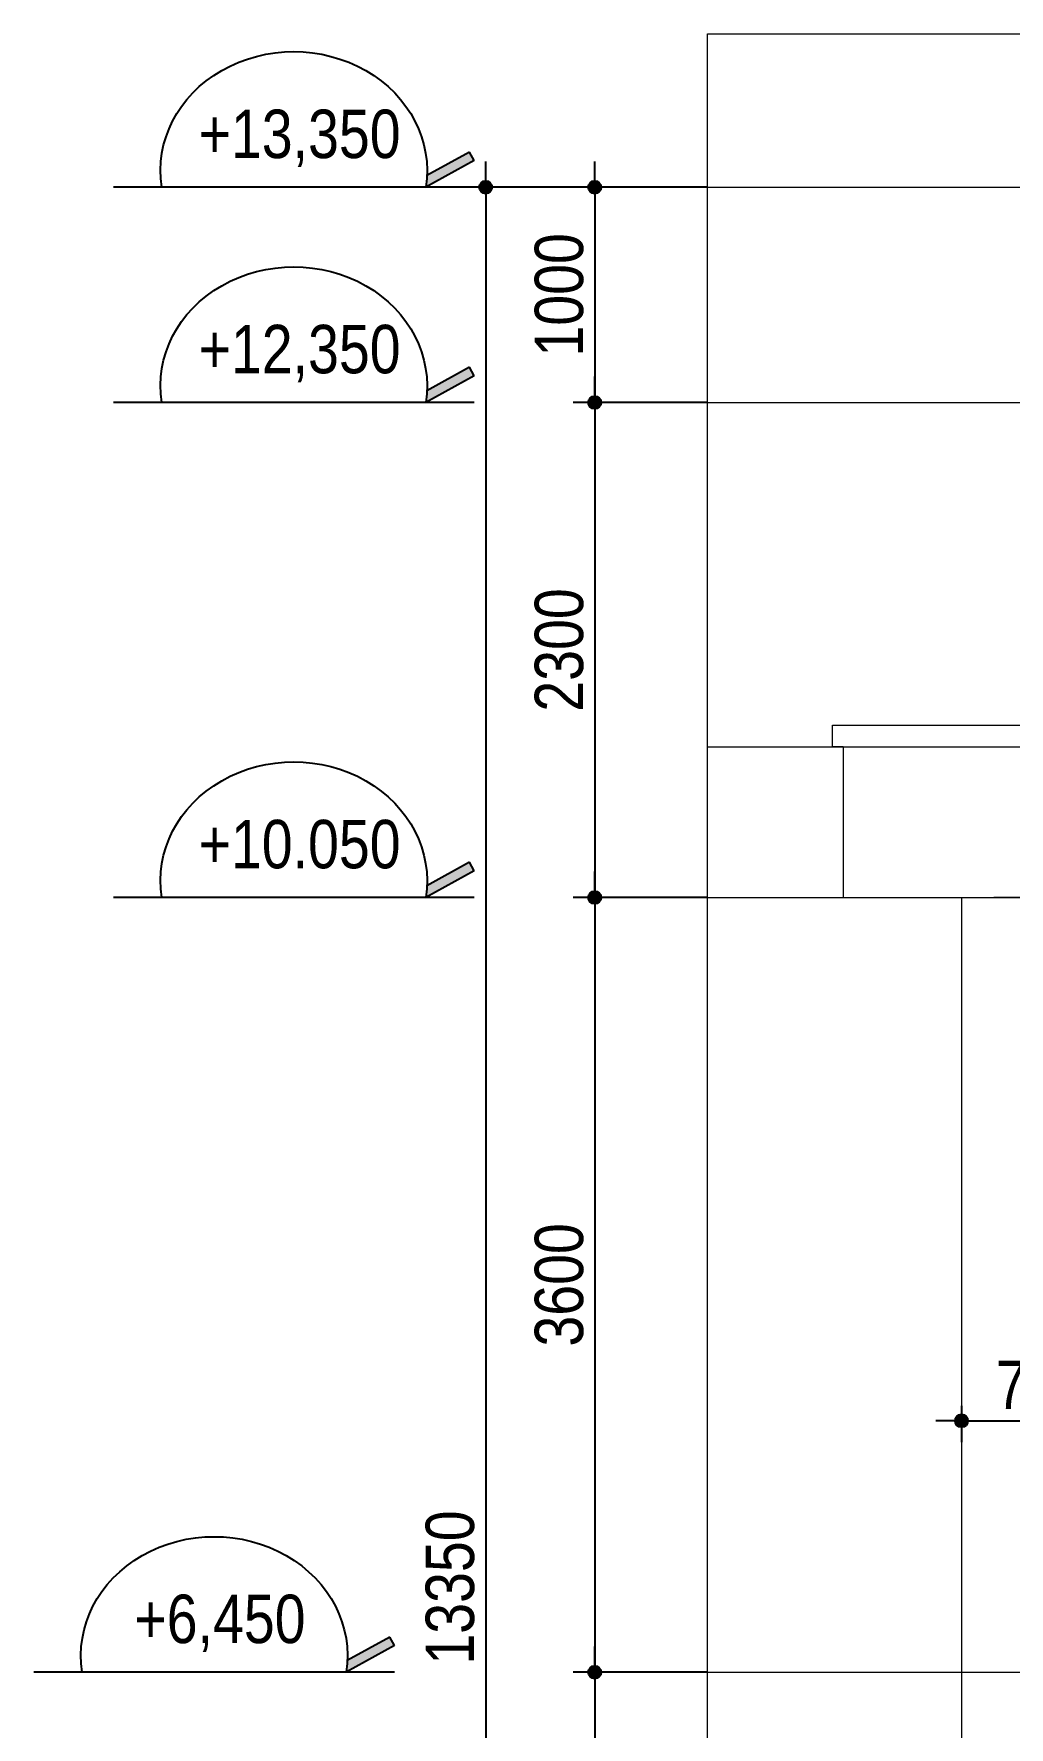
# Model space of a CAD drawing. Header units: millimetres. Extents: x 2605 to 44181, y 1776 to 19155.
# Drawn here: x 2605 to 7137, y 10561 to 18429 of the extents above; entities that cross this region are included whole.
import ezdxf
from ezdxf.enums import TextEntityAlignment as Align

# ---------------------------------------------------------------- set-up
doc = ezdxf.new("R2010")
doc.units = ezdxf.units.MM
doc.linetypes.add('ACAD_ISO10W100', pattern=[18, 12, -3, 0, -3])
doc.layers.add('DIM', color=1, linetype='Continuous')
doc.layers.add('TAGS', color=60, linetype='Continuous')
doc.layers.add('NET-THAY', color=2, linetype='Continuous', lineweight=13)
doc.layers.add('TRUC', color=24, linetype='Continuous', lineweight=0)
doc.styles.add('HEL-CONDENSE', font='')
doc.styles.get("Standard").update_dxf_attribs({"font": 'arial.ttf'})
doc.styles.add('VNI-HELVE-CONDENSEN', font='')
doc.styles.get('HEL-CONDENSE').set_extended_font_data('VNI-Helve-Condense')
doc.styles.get('VNI-HELVE-CONDENSEN').set_extended_font_data('VNI-Helve-Condense')
doc.dimstyles.new('D100', dxfattribs={"dimtxt": 225, "dimasz": 1.2, "dimexe": 100, "dimexo": 0, "dimgap": 50, "dimtad": 1, "dimdec": 0, "dimzin": 13, "dimdsep": 46, "dimtxsty": 'HEL-CONDENSE', "dimblk": 'D50', "dimcen": 0, "dimclrd": 1, "dimclre": 1, "dimclrt": 7, "dimadec": 0, "dimazin": 0, "dimtfac": 1, "dimtdec": 0, "dimtmove": 0, "dimatfit": 3, "dimldrblk": 'D50', "dimfxl": 1, "dimtolj": 1, "dimtzin": 13, "dimarcsym": 0})
doc.dimstyles.get("Standard").update_dxf_attribs({"dimtxt": 0.18, "dimasz": 0.18, "dimexe": 0.18, "dimexo": 0.0625, "dimgap": 0.09, "dimtad": 0, "dimtih": 1, "dimtoh": 1, "dimdec": 4, "dimzin": 0, "dimdsep": 46, "dimtxsty": 'Standard', "dimcen": 0.09, "dimadec": 0, "dimazin": 0, "dimtfac": 1, "dimtdec": 4, "dimtofl": 0, "dimtmove": 0, "dimatfit": 3, "dimfxl": 1, "dimtolj": 1, "dimtzin": 0, "dimarcsym": 0})

# ---------------------------------------------------------------- blocks, each defined once
blk = doc.blocks.new('D50')
at = {"layer": 'DIM'}
blk.add_hatch(color=256, dxfattribs=at).paths.add_polyline_path([(25, 0, 1), (-25, 0, 1)])
blk.add_line((25, 0), (100, 0), dxfattribs=at)
blk.add_circle((0, 0), 25, dxfattribs=at)
blk = doc.blocks.new('*D167')
at = {"layer": 'DEFPOINTS', "color": 0, "transparency": 16777216}
for p in [(5735.9, 17716.1), (5211.4, 16716.1), (5735.9, 16716.1)]:
    blk.add_point(p, dxfattribs=at)
at = {"layer": 'DIM', "color": 1, "lineweight": -2, "transparency": 16777216}
for p, q in [((5735.9, 17716.1), (5111.4, 17716.1)), ((5211.4, 17714.9), (5211.4, 16717.3)), ((5735.9, 16716.1), (5111.4, 16716.1))]:
    blk.add_line(p, q, dxfattribs=at)
at = {"layer": 'DIM', "color": 1, "lineweight": -2, "transparency": 16777216, "xscale": 1.199999999999999, "yscale": 1.199999999999999, "zscale": 1.199999999999999}
for p, rotation in [((5211.4, 17716.1), 90), ((5211.4, 16716.1), 270)]:
    blk.add_blockref('D50', p, dxfattribs=dict(at, rotation=rotation))
at = {"layer": 'DIM', "color": 7, "transparency": 16777216, "insert": (5046.5, 17216.1), "char_height": 225, "attachment_point": 5, "rotation": 90, "style": 'HEL-CONDENSE'}
blk.add_mtext('\\A1;1000', dxfattribs=at)
blk = doc.blocks.new('*D168')
at = {"layer": 'DEFPOINTS', "color": 0, "transparency": 16777216}
for p in [(5735.9, 16716.1), (5211.4, 14416.1), (5735.9, 14416.1)]:
    blk.add_point(p, dxfattribs=at)
at = {"layer": 'DIM', "color": 1, "lineweight": -2, "transparency": 16777216}
for p, q in [((5735.9, 16716.1), (5111.4, 16716.1)), ((5211.4, 16714.9), (5211.4, 14417.3)), ((5735.9, 14416.1), (5111.4, 14416.1))]:
    blk.add_line(p, q, dxfattribs=at)
at = {"layer": 'DIM', "color": 1, "lineweight": -2, "transparency": 16777216, "xscale": 1.199999999999999, "yscale": 1.199999999999999, "zscale": 1.199999999999999}
for p, rotation in [((5211.4, 16716.1), 90), ((5211.4, 14416.1), 270)]:
    blk.add_blockref('D50', p, dxfattribs=dict(at, rotation=rotation))
at = {"layer": 'DIM', "color": 7, "transparency": 16777216, "insert": (5046.5, 15566.1), "char_height": 225, "attachment_point": 5, "rotation": 90, "style": 'HEL-CONDENSE'}
blk.add_mtext('\\A1;2300', dxfattribs=at)
blk = doc.blocks.new('*D169')
at = {"layer": 'DEFPOINTS', "color": 0, "transparency": 16777216}
for p in [(5735.9, 14416.1), (5211.4, 10816.1), (5735.9, 10816.1)]:
    blk.add_point(p, dxfattribs=at)
at = {"layer": 'DIM', "color": 1, "lineweight": -2, "transparency": 16777216}
for p, q in [((5735.9, 14416.1), (5111.4, 14416.1)), ((5211.4, 14414.9), (5211.4, 10817.3)), ((5735.9, 10816.1), (5111.4, 10816.1))]:
    blk.add_line(p, q, dxfattribs=at)
at = {"layer": 'DIM', "color": 1, "lineweight": -2, "transparency": 16777216, "xscale": 1.199999999999999, "yscale": 1.199999999999999, "zscale": 1.199999999999999}
for p, rotation in [((5211.4, 14416.1), 90), ((5211.4, 10816.1), 270)]:
    blk.add_blockref('D50', p, dxfattribs=dict(at, rotation=rotation))
at = {"layer": 'DIM', "color": 7, "transparency": 16777216, "insert": (5046.5, 12616.1), "char_height": 225, "attachment_point": 5, "rotation": 90, "style": 'HEL-CONDENSE'}
blk.add_mtext('\\A1;3600', dxfattribs=at)
blk = doc.blocks.new('*D170')
at = {"layer": 'DEFPOINTS', "color": 0, "transparency": 16777216}
for p in [(5735.9, 10816.1), (5211.4, 7216.1), (5735.9, 7216.1)]:
    blk.add_point(p, dxfattribs=at)
at = {"layer": 'DIM', "color": 1, "lineweight": -2, "transparency": 16777216}
for p, q in [((5735.9, 10816.1), (5111.4, 10816.1)), ((5211.4, 10814.9), (5211.4, 7217.3)), ((5735.9, 7216.1), (5111.4, 7216.1))]:
    blk.add_line(p, q, dxfattribs=at)
at = {"layer": 'DIM', "color": 1, "lineweight": -2, "transparency": 16777216, "xscale": 1.199999999999999, "yscale": 1.199999999999999, "zscale": 1.199999999999999}
for p, rotation in [((5211.4, 10816.1), 90), ((5211.4, 7216.1), 270)]:
    blk.add_blockref('D50', p, dxfattribs=dict(at, rotation=rotation))
at = {"layer": 'DIM', "color": 7, "transparency": 16777216, "insert": (5046.5, 9016.1), "char_height": 225, "attachment_point": 5, "rotation": 90, "style": 'HEL-CONDENSE'}
blk.add_mtext('\\A1;3600', dxfattribs=at)
blk = doc.blocks.new('*D173')
at = {"layer": 'DEFPOINTS', "color": 0, "transparency": 16777216}
for p in [(5111.4, 17716.1), (4704.5, 4366.1), (5111.4, 4366.1)]:
    blk.add_point(p, dxfattribs=at)
at = {"layer": 'DIM', "color": 1, "lineweight": -2, "transparency": 16777216}
for p, q in [((5111.4, 17716.1), (4604.5, 17716.1)), ((4704.5, 17714.9), (4704.5, 4367.3)), ((5111.4, 4366.1), (4604.5, 4366.1))]:
    blk.add_line(p, q, dxfattribs=at)
at = {"layer": 'DIM', "color": 1, "lineweight": -2, "transparency": 16777216, "xscale": 1.199999999999999, "yscale": 1.199999999999999, "zscale": 1.199999999999999}
for p, rotation in [((4704.5, 17716.1), 90), ((4704.5, 4366.1), 270)]:
    blk.add_blockref('D50', p, dxfattribs=dict(at, rotation=rotation))
at = {"layer": 'DIM', "color": 7, "transparency": 16777216, "insert": (4539.6, 11210), "char_height": 225, "attachment_point": 5, "rotation": 90, "style": 'HEL-CONDENSE'}
blk.add_mtext('\\A1;13350', dxfattribs=at)
blk = doc.blocks.new('CAODO')
at = {"layer": 'TAGS', "linetype": 'Continuous'}
h = blk.add_hatch(color=256, dxfattribs=at)
edge = h.paths.add_edge_path()
edge.add_line((-906.9, 181.5), (-931, 137.7))
edge.add_line((-931, 137.7), (-681, 0))
edge.add_ellipse((0, 87.1), major_axis=(688, 0), ratio=0.890858, start_angle=182.47792, end_angle=188.16658, ccw=False)
edge.add_line((-687.4, 60.6), (-906.9, 181.5))
for p, q in [((-931, 137.7), (-906.9, 181.5)), ((-906.9, 181.5), (-687.4, 60.6)), ((-931, 137.7), (-681, 0)), ((-931, 0), (931, 0))]:
    blk.add_line(p, q, dxfattribs=at)
blk.add_ellipse((0, 87.1), major_axis=(688, 0), ratio=0.890858, start_param=-0.142534, end_param=3.284126, dxfattribs=at)
at = {"layer": 'TAGS', "linetype": 'Continuous', "style": 'VNI-HELVE-CONDENSEN'}
blk.add_attdef('0.000', text='', height=250, dxfattribs=at).set_placement((0.2, 232.3), align=Align.MIDDLE_CENTER)
blk = doc.blocks.new('*D247')
at = {"layer": 'DEFPOINTS', "color": 0, "linetype": 'Continuous', "transparency": 16777216}
for p in [(6915.7, 12054.3), (7665.7, 12054.3), (7665.7, 11984.7)]:
    blk.add_point(p, dxfattribs=at)
at = {"layer": 'DIM', "color": 1, "linetype": 'Continuous', "lineweight": -2, "transparency": 16777216}
for p, q in [((6915.7, 12054.3), (6915.7, 11884.7)), ((7665.7, 12054.3), (7665.7, 11884.7)), ((6916.9, 11984.7), (7664.5, 11984.7))]:
    blk.add_line(p, q, dxfattribs=at)
at = {"layer": 'DIM', "color": 1, "linetype": 'Continuous', "lineweight": -2, "transparency": 16777216, "xscale": 1.199999999999999, "yscale": 1.199999999999999, "zscale": 1.199999999999999, "rotation": 180}
blk.add_blockref('D50', (6915.7, 11984.7), dxfattribs=at)
at = {"layer": 'DIM', "color": 1, "linetype": 'Continuous', "lineweight": -2, "transparency": 16777216, "xscale": 1.199999999999999, "yscale": 1.199999999999999, "zscale": 1.199999999999999}
blk.add_blockref('D50', (7665.7, 11984.7), dxfattribs=at)
at = {"layer": 'DIM', "color": 7, "linetype": 'Continuous', "transparency": 16777216, "insert": (7290.7, 12149.6), "char_height": 225, "attachment_point": 5, "style": 'HEL-CONDENSE'}
blk.add_mtext('\\A1;750', dxfattribs=at)
blk = doc.blocks.new('*D161')
at = {"layer": 'DEFPOINTS', "color": 0, "linetype": 'Continuous', "transparency": 16777216}
for p in [(12414.5, 17616.1), (8881.6, 15427.6), (6315.7, 15216.1), (7493.8, 15216.1), (21176.9, 15216.1)]:
    blk.add_point(p, dxfattribs=at)
at = {"layer": 'DIM', "color": 1, "linetype": 'Continuous', "lineweight": -2, "transparency": 16777216}
blk.add_arc((7493.8, 15216.1), 1403.8, 0.04898, 25.95102, dxfattribs=at)
at = {"layer": 'DIM', "color": 1, "linetype": 'Continuous', "lineweight": -2, "transparency": 16777216, "xscale": 1.199999999999999, "yscale": 1.199999999999999, "zscale": 1.199999999999999}
for p, rotation in [((8755.5, 15831.5), 115.975511560504), ((8897.6, 15216.1), 270.024488439497)]:
    blk.add_blockref('D50', p, dxfattribs=dict(at, rotation=rotation))
at = {"layer": 'DIM', "color": 7, "linetype": 'Continuous', "transparency": 16777216, "insert": (9022.3, 15569), "char_height": 225, "attachment_point": 5, "rotation": 283, "style": 'HEL-CONDENSE'}
blk.add_mtext('\\A1;26°', dxfattribs=at)

msp = doc.modelspace()

# ---------------------------------------------------------------- linework, layer by layer
at = {"layer": 'NET-THAY'}
for p, q in [((6315.677, 15216.106), (21176.905, 15216.106)), ((6315.677, 15116.106), (21211.216, 15116.106)), ((6365.677, 15116.106), (6365.677, 14416.106)), ((6365.677, 14416.106), (20955.359, 14416.106)), ((7665.677, 14416.106), (7065.677, 14416.106))]:
    msp.add_line(p, q, dxfattribs=at)
for points in [[(6365.677, 15116.106), (6315.677, 15116.106), (6315.677, 15216.106), (6315.677, 15216.106)], [(6365.677, 15116.106), (20665.677, 15116.106)], [(6915.677, 14416.106), (6915.677, 5116.106)]]:
    msp.add_lwpolyline(points, dxfattribs=at)
at = {"layer": 'TRUC', "linetype": 'ACAD_ISO10W100', "ltscale": 0.2}
for points in [[(5735.896, 18428.761), (41662.568, 18428.761)], [(5735.896, 17716.106), (41662.568, 17716.106)], [(5735.896, 16716.106), (41662.568, 16716.106)], [(5735.896, 15116.106), (41662.568, 15116.106)], [(5735.896, 14416.106), (41662.568, 14416.106)], [(5735.896, 10816.106), (41662.568, 10816.106)]]:
    msp.add_lwpolyline(points, dxfattribs=at)
msp.add_lwpolyline([(5735.896, 18428.761), (41662.568, 18428.761), (41662.568, 4066.106), (5735.896, 4066.106)], close=True, dxfattribs=at)

# ---------------------------------------------------------------- block references
at = {"layer": 'TAGS', "linetype": 'Continuous'}
ref = msp.add_blockref('CAODO', (3812.728, 17716.106), dxfattribs=dict(at, xscale=-0.9000000001396984, yscale=0.9000000001396984, zscale=0.9))
ref.add_attrib('0.000', '+13,350', dxfattribs={"color": 7, "linetype": 'Continuous', "height": 225, "style": 'VNI-HELVE-CONDENSEN'}).set_placement((3839.561, 17964.204), align=Align.MIDDLE_CENTER)
ref = msp.add_blockref('CAODO', (3812.728, 16716.106), dxfattribs=dict(at, xscale=-0.9000000001396984, yscale=0.9000000001396984, zscale=0.9))
ref.add_attrib('0.000', '+12,350', dxfattribs={"color": 7, "linetype": 'Continuous', "height": 225, "style": 'VNI-HELVE-CONDENSEN'}).set_placement((3839.561, 16964.204), align=Align.MIDDLE_CENTER)
ref = msp.add_blockref('CAODO', (3812.728, 14416.106), dxfattribs=dict(at, xscale=-0.9000000001396984, yscale=0.9000000001396984, zscale=0.9))
ref.add_attrib('0.000', '+10.050', dxfattribs={"color": 7, "linetype": 'Continuous', "height": 225, "style": 'VNI-HELVE-CONDENSEN'}).set_placement((3839.561, 14664.204), align=Align.MIDDLE_CENTER)
ref = msp.add_blockref('CAODO', (3442.728, 10816.106), dxfattribs=dict(at, xscale=-0.9000000001396984, yscale=0.9000000001396984, zscale=0.9))
ref.add_attrib('0.000', '+6,450', dxfattribs={"color": 7, "linetype": 'Continuous', "height": 225, "style": 'VNI-HELVE-CONDENSEN'}).set_placement((3469.561, 11064.204), align=Align.MIDDLE_CENTER)

# ---------------------------------------------------------------- dimensions: what is measured, and where the dimension line sits
at = {"layer": 'DIM'}
for base, p1, p2, picture, middle in [((4704.453, 4366.106), (5111.419, 17716.106), (5111.419, 4366.106), '*D173', (4704.453, 11209.958)), ((5211.419, 16716.106), (5735.896, 17716.106), (5735.896, 16716.106), '*D167', (5211.419, 17216.106))]:
    dim = msp.add_linear_dim(base=base, p1=p1, p2=p2, angle=90, dimstyle='Standard', override={"dimtxt": 225, "dimasz": 1.2, "dimexe": 100, "dimexo": 0, "dimgap": 50, "dimtad": 1, "dimtih": 0, "dimtoh": 0, "dimdec": 2, "dimzin": 13, "dimtxsty": 'HEL-CONDENSE', "dimblk": 'D50', "dimcen": 0, "dimclrd": 1, "dimclre": 1, "dimclrt": 7, "dimtdec": 2, "dimtofl": 1, "dimldrblk": 'D50', "dimtzin": 13}, dxfattribs=at)
    dim.commit()
    dim.dimension.update_dxf_attribs({"geometry": picture, "text_midpoint": middle, "dimtype": 160})
at = {"layer": 'DIM', "linetype": 'Continuous'}
dim = msp.add_angular_dim_2l(base=(8881.589, 15427.642), line1=((6315.677, 15216.106), (21176.905, 15216.106)), line2=((7493.794, 15216.106), (12414.523, 17616.106)), dimstyle='D100', dxfattribs=at)
dim.commit()
dim.dimension.update_dxf_attribs({"geometry": '*D161', "text_midpoint": (9022.312, 15568.992)})
at = {"layer": 'DIM'}
for base, p1, p2, picture, middle in [((5211.419, 14416.106), (5735.896, 16716.106), (5735.896, 14416.106), '*D168', (5046.519, 15566.106)), ((5211.419, 10816.106), (5735.896, 14416.106), (5735.896, 10816.106), '*D169', (5046.519, 12616.106)), ((5211.419, 7216.106), (5735.896, 10816.106), (5735.896, 7216.106), '*D170', (5046.519, 9016.106))]:
    dim = msp.add_linear_dim(base=base, p1=p1, p2=p2, angle=90, dimstyle='Standard', override={"dimtxt": 225, "dimasz": 1.2, "dimexe": 100, "dimexo": 0, "dimgap": 50, "dimtad": 1, "dimtih": 0, "dimtoh": 0, "dimdec": 2, "dimzin": 13, "dimtxsty": 'HEL-CONDENSE', "dimblk": 'D50', "dimcen": 0, "dimclrd": 1, "dimclre": 1, "dimclrt": 7, "dimtdec": 2, "dimtofl": 1, "dimtmove": 1, "dimldrblk": 'D50', "dimtzin": 13}, dxfattribs=at)
    dim.commit()
    dim.dimension.update_dxf_attribs({"geometry": picture, "text_midpoint": middle})
at = {"layer": 'DIM', "linetype": 'Continuous'}
dim = msp.add_linear_dim(base=(7665.677, 11984.721), p1=(6915.677, 12054.284), p2=(7665.677, 12054.284), dimstyle='D100', dxfattribs=at)
dim.commit()
dim.dimension.update_dxf_attribs({"geometry": '*D247', "text_midpoint": (7290.677, 12149.621)})

doc.saveas('drawing.dxf')
